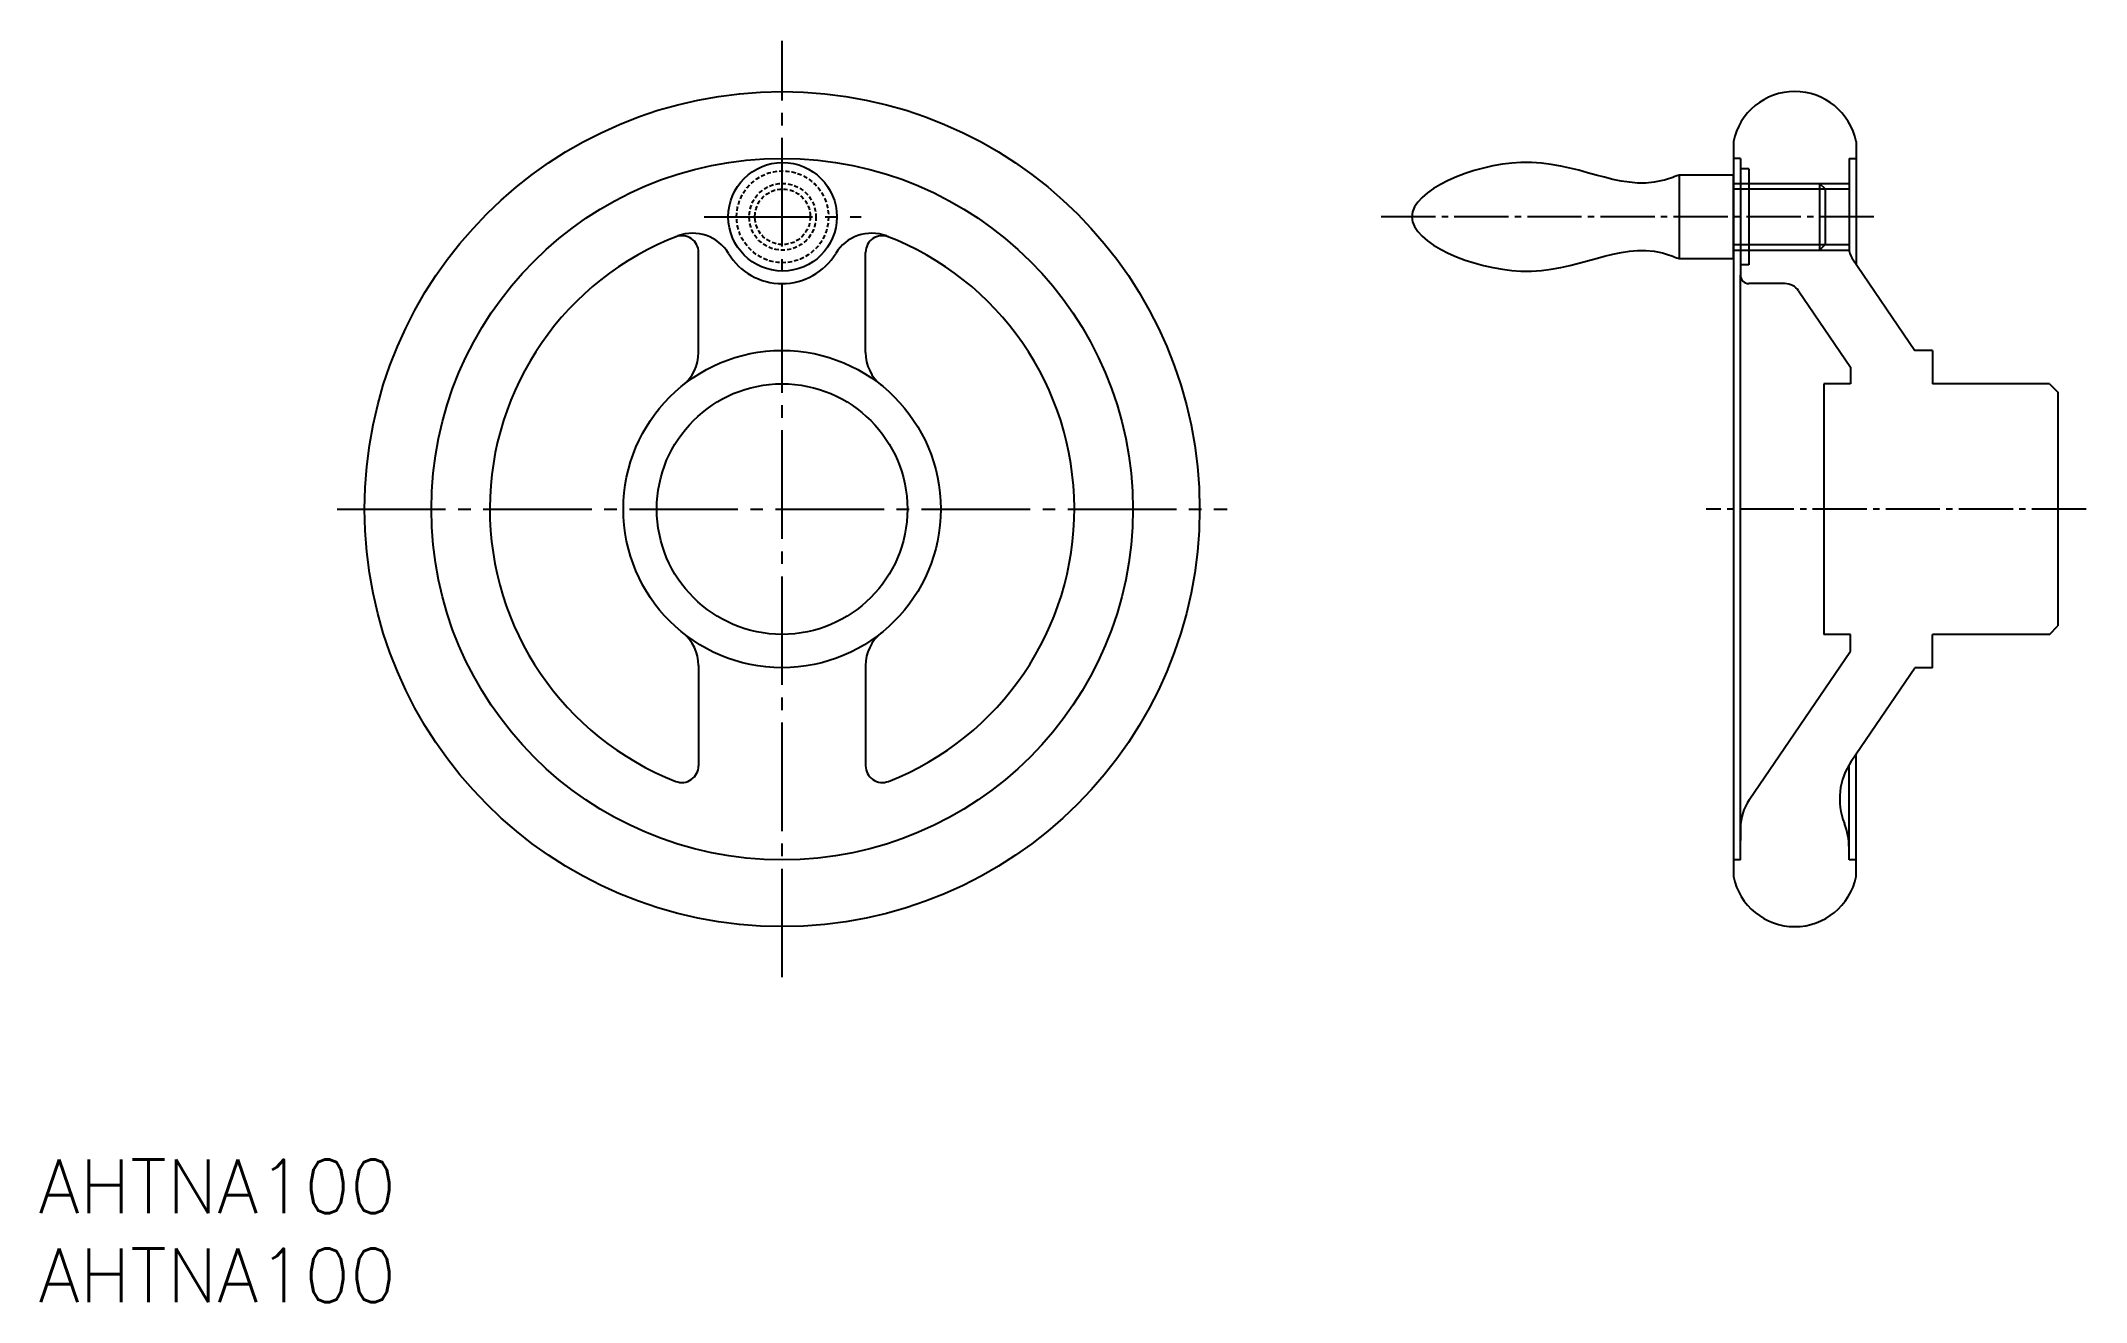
# Model space of a CAD drawing. Extents: x 93 to 338, y 451 to 602.
import ezdxf

# ---------------------------------------------------------------- set-up
doc = ezdxf.new("R2010")
doc.units = 0
doc.header["$MEASUREMENT"] = 0
doc.linetypes.add('CENTER', pattern=[17.5, 13, -1.5, 1.5, -1.5])
doc.linetypes.add('DASHED', pattern=[0.75, 0.5, -0.25])
doc.layers.get('0').update_dxf_attribs({"linetype": 'CONTINUOUS'})
doc.layers.add('CENTER', color=1, linetype='CENTER')
doc.styles.get("Standard").update_dxf_attribs({"font": 'txt.shx', "bigfont": '@extfont2.shx'})

msp = doc.modelspace()

# ---------------------------------------------------------------- linework, layer by layer
at = {"color": 7, "linetype": 'Continuous'}
for p, q in [((296.02, 590), (296.02, 502)), ((296.87, 588), (296.02, 588)), ((296.87, 588), (296.87, 574)), ((309.87, 588), (309.87, 577.21)), ((309.87, 588), (310.72, 588)), ((310.72, 590), (310.72, 575.34)), ((296.02, 586), (289.52, 586)), ((289.52, 586), (289.52, 576)), ((296.02, 576), (296.02, 586)), ((297.87, 586.75), (296.87, 586.75)), ((297.87, 586.75), (297.87, 575.25)), ((296.02, 585), (306.34, 585)), ((297.87, 584.33), (309.87, 584.33)), ((306.34, 585), (306.34, 577)), ((306.34, 585), (307.02, 584.33)), ((307.02, 584.33), (307.02, 577.68)), ((172.11, 564.74), (172.11, 576.74)), ((192.11, 564.74), (192.11, 576.74)), ((289.52, 576), (296.02, 576)), ((296.02, 577), (306.34, 577)), ((297.87, 577.68), (309.87, 577.68)), ((306.34, 577), (307.02, 577.68)), ((310.21, 576.08), (317.76, 565)), ((297.87, 575.25), (296.87, 575.25)), ((296.87, 504), (296.87, 574)), ((302.18, 573), (297.87, 573)), ((303.83, 572.13), (310.05, 563)), ((319.87, 565), (317.76, 565)), ((319.87, 565), (319.87, 561)), ((310.05, 561), (306.87, 561)), ((306.87, 561), (306.87, 531)), ((310.05, 563), (310.05, 561)), ((333.87, 561), (319.87, 561)), ((333.87, 561), (334.87, 560)), ((334.87, 560), (334.87, 532)), ((333.87, 531), (334.87, 532)), ((297.91, 511.18), (310.05, 529)), ((310.05, 531), (306.87, 531)), ((310.05, 529), (310.05, 531)), ((319.87, 527), (319.87, 531)), ((333.87, 531), (319.87, 531)), ((172.11, 527.27), (172.11, 515.26)), ((192.11, 527.27), (192.11, 515.26)), ((310.13, 515.81), (317.76, 527)), ((319.87, 527), (317.76, 527)), ((309.87, 505.42), (309.87, 515.39)), ((310.72, 502), (310.72, 516.66)), ((296.87, 507.8), (296.87, 506.33)), ((309.87, 504), (309.87, 505.42)), ((296.87, 504), (296.02, 504)), ((310.72, 504), (309.87, 504))]:
    msp.add_line(p, q, dxfattribs=at)
at = {"color": 3, "linetype": 'Continuous'}
for p, q in [((296.02, 584.33), (307.02, 584.33)), ((297.87, 585), (309.87, 585)), ((296.02, 577.68), (307.02, 577.68)), ((297.87, 577), (309.88, 577))]:
    msp.add_line(p, q, dxfattribs=at)
at = {"color": 7, "linetype": 'Continuous'}
for centre, radius in [((182.11, 546), 50), ((182.11, 546), 42), ((182.17, 581), 6.5), ((182.11, 546), 19), ((182.11, 546), 15)]:
    msp.add_circle(centre, radius, dxfattribs=at)
at = {"color": 3, "linetype": 'DASHED'}
for radius in [5.5, 4, 3.32]:
    msp.add_circle((182.17, 581), radius, dxfattribs=at)
at = {"color": 7, "linetype": 'Continuous'}
for centre, radius, start, end in [((303.37, 588.5), 7.5, 11.537, 168.463), ((182.11, 546), 35, 110.8847, 248.6763), ((170.11, 576.74), 2, 0, 111.3237), ((171.42, 574.03), 5, 31.1768, 110.8847), ((192.81, 574.03), 5, 69.1153, 148.8232), ((194.11, 576.74), 2, 68.6763, 180), ((182.11, 546), 35, 291.3237, 69.1153), ((182.11, 580.5), 7.5, 211.1768, 328.8232), ((311.87, 577.21), 2, 180, 214.2541), ((297.87, 574), 1, 180, 270), ((302.18, 571), 2, 34.2541, 90), ((167.11, 564.74), 5, 308.6822, 0), ((197.11, 564.74), 5, 180, 231.3178), ((167.11, 527.27), 5, 0, 51.3178), ((197.11, 527.27), 5, 128.6822, 180), ((170.11, 515.26), 2, 248.6763, 0), ((194.11, 515.26), 2, 180, 291.3237), ((316.75, 511.3), 8, 145.7459, 201.5861), ((302.87, 507.8), 6, 145.7459, 180), ((301.87, 505.42), 8, 0, 21.5861), ((303.37, 503.5), 7.5, 191.537, 348.463)]:
    msp.add_arc(centre, radius, start, end, dxfattribs=at)
msp.add_open_spline([(289.52, 586), (288.85, 585.75), (282.76, 583.5), (273.28, 590.98), (250.26, 581), (273.28, 571.03), (282.76, 578.51), (288.85, 576.25), (289.52, 576)], degree=3, knots=[0, 0, 0, 0, 2.107659, 19.182095, 33.773252, 48.364409, 65.438845, 67.546503, 67.546503, 67.546503, 67.546503], dxfattribs=at)
at = {"layer": 'CENTER', "color": 1, "linetype": 'CENTER'}
for p, q in [((182.11, 489.94), (182.11, 602.06)), ((172.77, 581), (191.57, 581)), ((128.82, 546), (235.4, 546))]:
    msp.add_line(p, q, dxfattribs=at)
at = {"layer": 'CENTER', "color": 1, "linetype": 'CENTER', "ltscale": 0.5}
for p, q in [((312.85, 581), (253.71, 581)), ((338.26, 546), (292.78, 546))]:
    msp.add_line(p, q, dxfattribs=at)

# ---------------------------------------------------------------- texts
at = {"color": 7, "linetype": 'Continuous'}
for p in [(93.08, 461.7), (93.08, 451.04)]:
    msp.add_text('AHTNA100', height=6.4, dxfattribs=at).set_placement(p)

doc.saveas('drawing.dxf')
